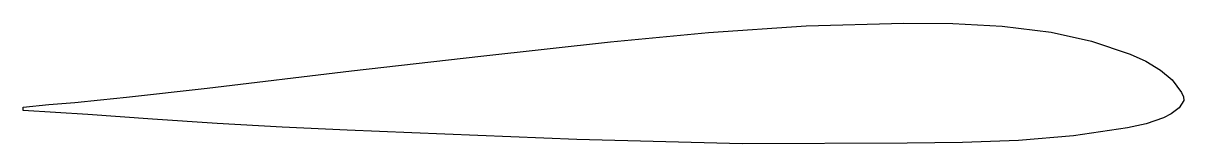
# Model space of a CAD drawing. Extents: x -391 to -284, y -3 to 8.
import ezdxf

# ---------------------------------------------------------------- set-up
doc = ezdxf.new("R2010")
doc.units = 0
doc.header["$MEASUREMENT"] = 0
doc.layers.add('VISIBLE', color=7, linetype='CONTINUOUS')

msp = doc.modelspace()

# ---------------------------------------------------------------- linework, layer by layer
at = {"layer": 'VISIBLE'}
msp.add_line((-390.53, -0.06), (-390.53, 0.25), dxfattribs=at)
at = {"layer": 'VISIBLE', "flags": 128}
msp.add_lwpolyline([(-390.53, 0.25), (-388.17, 0.49), (-385.8, 0.67), (-383.44, 0.91), (-381.08, 1.17), (-373.67, 1.98), (-360.44, 3.57), (-348.58, 4.92), (-336.72, 6.24), (-327.73, 7.08), (-318.77, 7.68), (-309.82, 7.93), (-305.34, 7.9), (-300.81, 7.66), (-296.32, 7.11), (-292.63, 6.3), (-289.08, 5.1), (-287.65, 4.45), (-286.3, 3.64), (-285.23, 2.75), (-284.36, 1.59), (-284.19, 1.2), (-284.16, 0.85), (-284.59, 0.19), (-285.32, -0.36), (-286.02, -0.72), (-287.61, -1.27), (-289.31, -1.65), (-294.26, -2.36), (-299.31, -2.79), (-304.43, -2.99), (-309.51, -3.04), (-324.65, -3.1), (-339.79, -2.7), (-354.91, -2.1), (-360.85, -1.84), (-366.79, -1.57), (-372.74, -1.23), (-378.67, -0.84), (-384.6, -0.41), (-390.53, -0.06)], dxfattribs=at)

doc.saveas('drawing.dxf')
